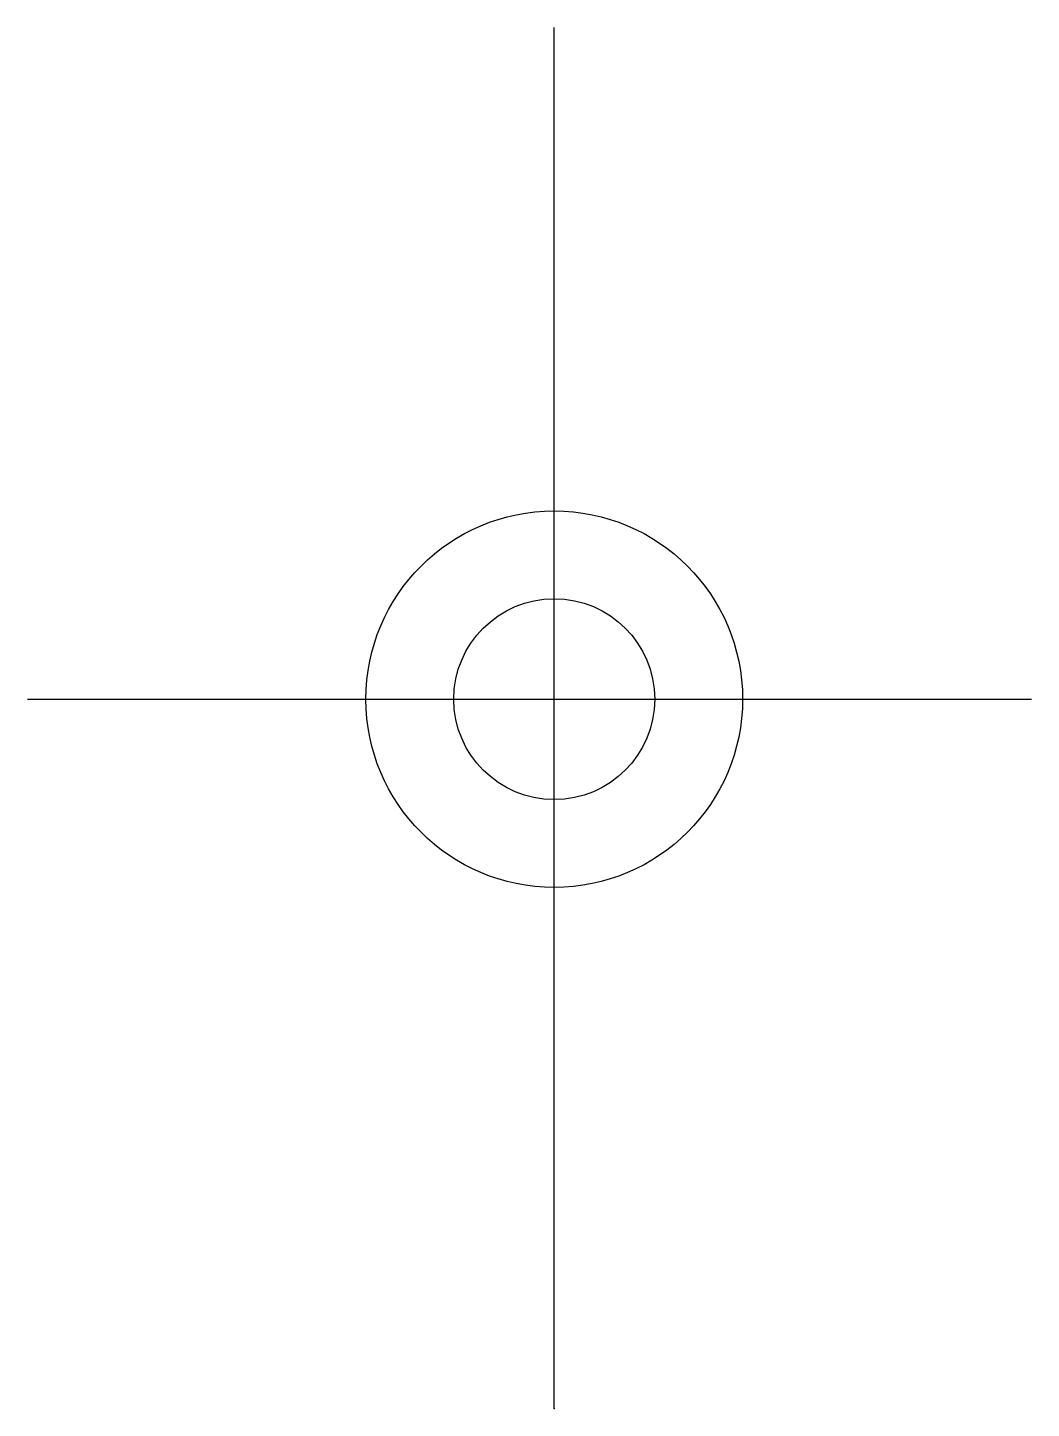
# Model space of a CAD drawing. Header units: millimetres. Extents: x -21 to 19, y 0 to 55.
import ezdxf

# ---------------------------------------------------------------- set-up
doc = ezdxf.new("R2010")
doc.units = ezdxf.units.MM
doc.layers.get('0').update_dxf_attribs({"linetype": 'CONTINUOUS'})

msp = doc.modelspace()

# ---------------------------------------------------------------- linework, layer by layer
for p, q in [((0, 0), (0, 55)), ((-20.97, 28.25), (19, 28.25))]:
    msp.add_line(p, q)
for radius in [7.5, 4]:
    msp.add_circle((0, 28.25), radius)
msp.add_point((0, 0))

doc.saveas('drawing.dxf')
